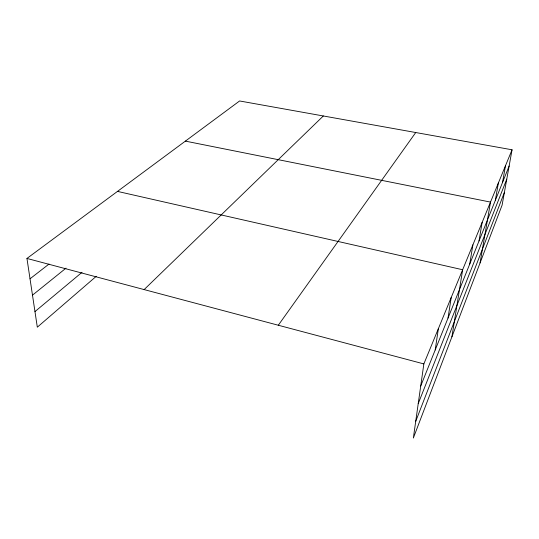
<?xml version="1.0" encoding="UTF-8"?>
<svg xmlns="http://www.w3.org/2000/svg" width="539" height="539" viewBox="0 0 539 539"><rect width="100%" height="100%" fill="white"/><g stroke="black" fill="none" stroke-linecap="round" stroke-linejoin="round"><path stroke-width="0.81" d="M512.05 149.788L423.849 363.919L413.352 438.032L502.105 205.103L512.05 149.788L239.606 100.968L26.95 258.444L37.319 327.18L96.279 276.291M435.195 349.993L438.369 328.675M448.024 318.077L451.204 297.508M451.918 336.821L462.644 269.743L117.489 191.399M469.738 264.036L472.892 244.854M479.016 240.953L482.135 222.418M480.074 262.924L490.51 202.091L185.382 141.117M495.328 200.38L498.353 183.044M502.53 182.452L505.501 165.682M415.717 421.336L504.383 192.436M418.224 403.657L506.768 179.15M420.723 386.005L509.133 166.025M278.306 325.239L415.737 132.527M144.142 289.584L323.333 115.973M34.968 311.596L82.022 272.303M32.488 295.15L66.027 268.132M30.022 278.804L49.009 264.063M26.95 258.444L423.849 363.919"/></g></svg>
